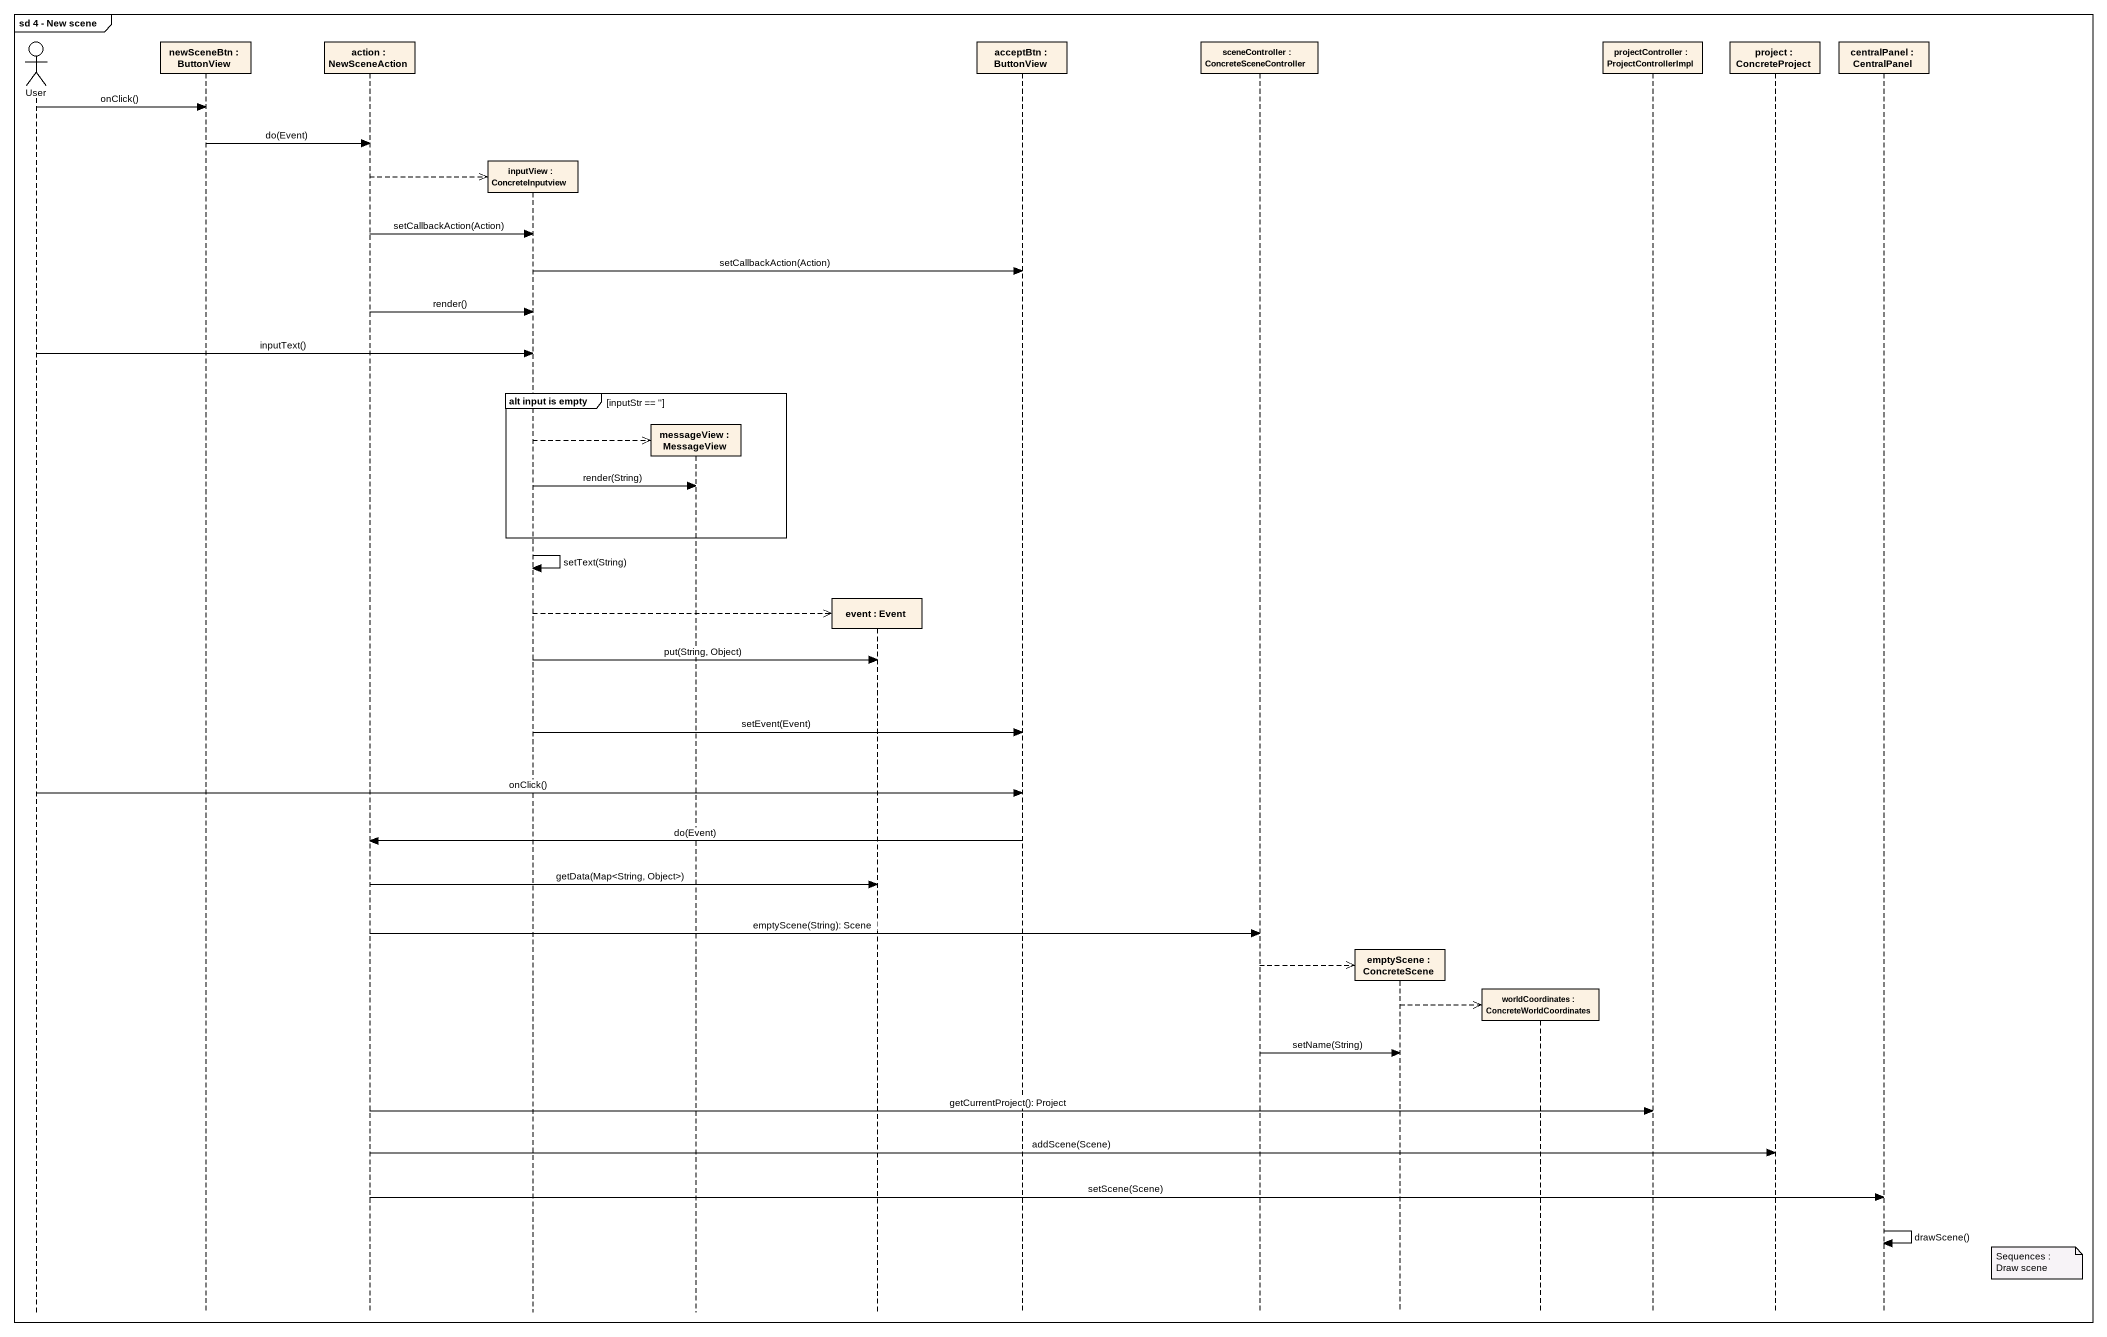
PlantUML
@startuml
mainframe sd 4 - New scene
hide footbox
actor User
participant "newSceneBtn : ButtonView" as newSceneBtn
participant "action : NewSceneAction" as action_
participant "inputView : ConcreteInputview" as inputView
participant "messageView : MessageView" as messageView
participant "event : Event" as event
participant "acceptBtn : ButtonView" as acceptBtn
participant "sceneController : ConcreteSceneController" as sceneController
participant "emptyScene : ConcreteScene" as emptyScene
participant "worldCoordinates : ConcreteWorldCoordinates" as worldCoordinates
participant "projectController : ProjectControllerImpl" as projectController
participant "project : ConcreteProject" as project
participant "centralPanel : CentralPanel" as centralPanel

User -> newSceneBtn : onClick()
newSceneBtn -> action_ : do(Event)
action_ -->> inputView **
action_ -> inputView : setCallbackAction(Action)
inputView -> acceptBtn : setCallbackAction(Action)
action_ -> inputView : render()
User -> inputView : inputText()
group alt input is empty [inputStr == '']
  inputView -->> messageView **
  inputView -> messageView : render(String)
end
inputView -> inputView : setText(String)
inputView -->> event **
inputView -> event : put(String, Object)
inputView -> acceptBtn : setEvent(Event)
User -> acceptBtn : onClick()
acceptBtn -> action_ : do(Event)
action_ -> event : getData(Map<String, Object>)
action_ -> sceneController : emptyScene(String): Scene
sceneController -->> emptyScene **
emptyScene -->> worldCoordinates **
sceneController -> emptyScene : setName(String)
action_ -> projectController : getCurrentProject(): Project
action_ -> project : addScene(Scene)
action_ -> centralPanel : setScene(Scene)
centralPanel -> centralPanel : drawScene()
note right of centralPanel : Sequences : Draw scene
@enduml
